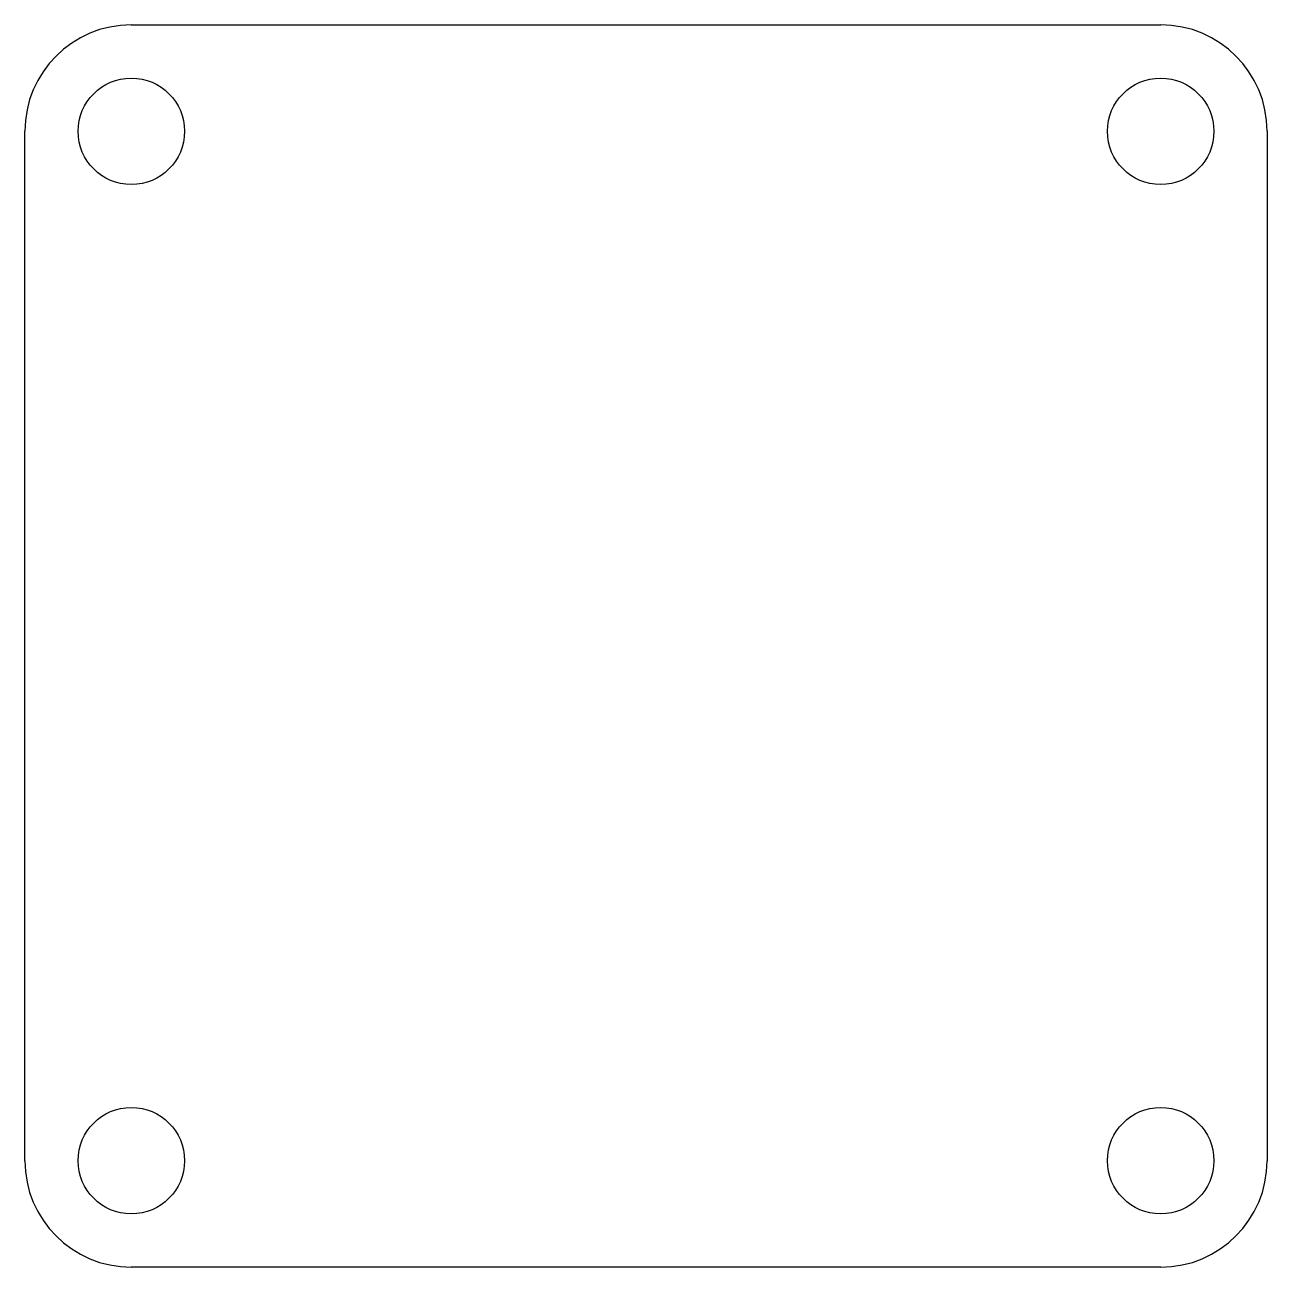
# Model space of a CAD drawing. Header units: millimetres. Extents: x -35 to 35, y -35 to 35.
import ezdxf

# ---------------------------------------------------------------- set-up
doc = ezdxf.new("R2010")
doc.units = ezdxf.units.MM
doc.layers.add('Sketch', color=7, linetype='CONTINUOUS')

msp = doc.modelspace()

# ---------------------------------------------------------------- linework, layer by layer
at = {"layer": 'Sketch'}
for p, q in [((-29, 35), (29, 35)), ((-35, -29), (-35, 29)), ((35, 29), (35, -29)), ((29, -35), (-29, -35))]:
    msp.add_line(p, q, dxfattribs=at)
for centre in [(-29, 29), (29, 29), (-29, -29), (29, -29)]:
    msp.add_circle(centre, 3, dxfattribs=at)
for centre, start, end in [((-29, 29), 90, 180), ((29, 29), 0, 90), ((-29, -29), 180, -90), ((29, -29), -90, 0)]:
    msp.add_arc(centre, 6, start, end, dxfattribs=at)

doc.saveas('drawing.dxf')
